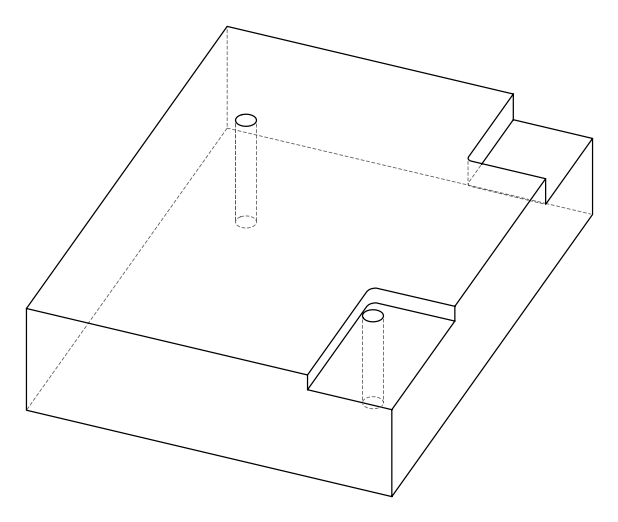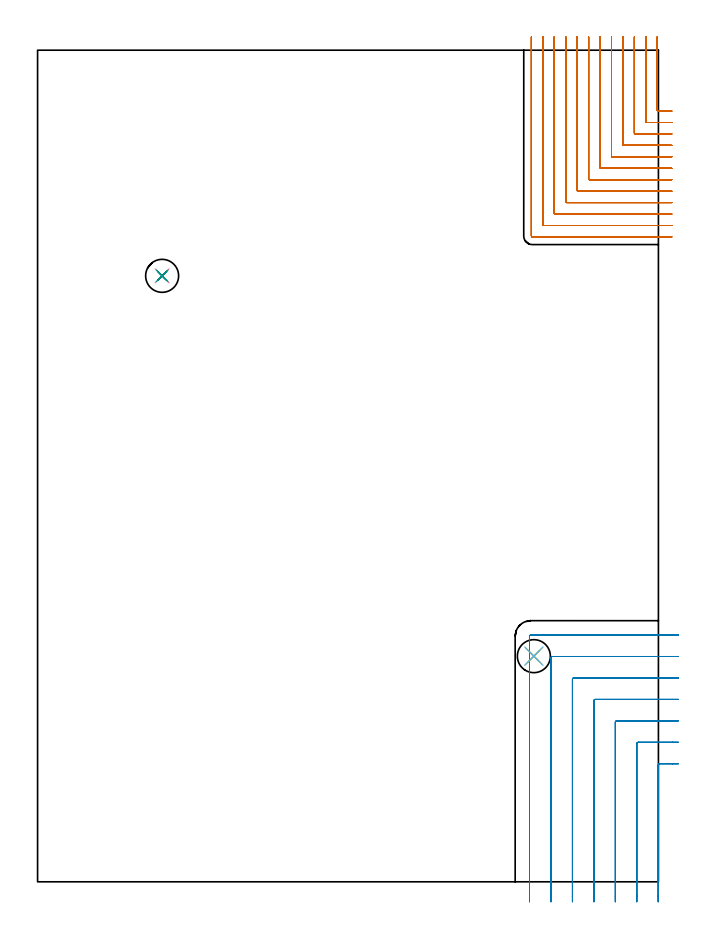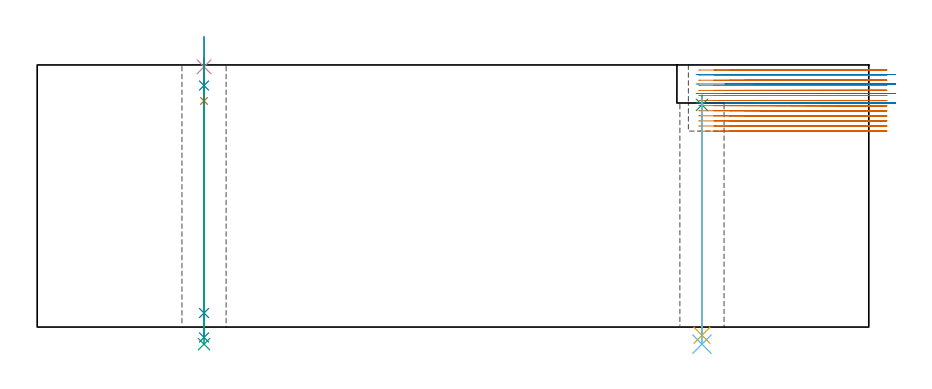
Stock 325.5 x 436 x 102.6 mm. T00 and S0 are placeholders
(PLAN: 9 operations, 7 tool changes, 50.1 min)
(1 MILL_CORNER_NOTCH_RECTANGULAR | CORNER_NOTCH_RECTANGULAR | NXT0201_009 | Follow Part, ap 2, ae 75% | 38.96 min | 186242 mm3)
(2 MILL_CORNER_NOTCH_RECTANGULAR_1 | CORNER_NOTCH_RECTANGULAR_1 | UGT0201_133 | Follow Part, ap 3.75, ae 75% | 9.17 min | 152986 mm3)
(3 SPOT_DRILL | STEP1HOLE | NXT0321_9005460120000 | 0.03 min | 4 mm3)
(4 SPOT_DRILL_1 | STEP1HOLE_1 | NXT0321_9005460120000 | 0.03 min | 4 mm3)
(5 DRILL_THROUGH_HOLE_INTO_CENTER | STEP1HOLE | NXT0301_065 | 0.38 min | 6040 mm3)
(6 DRILL_TO_ENLARGE_THROUGH_HOLE | STEP1HOLE | UGT0301_244 | 0.39 min | 14526 mm3)
(7 DRILL_BLIND_HOLE_INTO_CENTER | STEP1HOLE_1 | NXT0301_065 | 0.07 min | 895 mm3)
(8 GUN_DRILL_THROUGH_HOLE | STEP1HOLE_1 | UGT0307_008 | 0.59 min | 8800 mm3)
(9 DRILL_TO_ENLARGE_THROUGH_HOLE_1 | STEP1HOLE_1 | UGT0301_244 | 0.45 min | 14377 mm3)
(TOOL NXT0201_009 | ENDMILL 8mm [2P460-0800-NA 1630] | D8 FL26 Z6)
(TOOL UGT0201_133 | Carbide End Mill 15.0 | D15 FL30 Z4)
(TOOL NXT0321_9005460120000 | NC Spot Drill, 142deg, 12mm, Carbide, Uncoated | D12 PA142 FL30 Z2)
(TOOL NXT0301_065 | Carbide Drill 9.4mm [860.1-0940-075A1-MM 2214] | D9.4 PA140 FL98 Z2)
(TOOL UGT0301_244 | Twist Drill 17.3 mm | D17.3 PA118 FL130 Z2)
(TOOL UGT0307_008 | Gun Drill 11 mm | D11 PA130 FL24 Z1)
(OP 1 MILL_CORNER_NOTCH_RECTANGULAR)
G17 G21 G94 G90
T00 M6
G54
G17 G0 G90 X324.9 Y443. S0 M3
G43 Z112.6 H1
Z100.608
G94 G1 Y440. F250.
Y404.495 F500.
G3 X325.295 Y404.1 R0.4
G1 X329.5
X332.5 F250.
G0 Z112.6
X318.9 Y443.
Z100.608
G1 Y440.
Y398.495 F500.
G3 X319.295 Y398.1 R0.4
G1 X329.5
X332.5 F250.
G0 Z112.6
X312.9 Y443.
Z100.608
G1 Y440.
Y392.495 F500.
G3 X313.295 Y392.1 R0.4
G1 X329.5
X332.5 F250.
G0 Z112.6
X306.9 Y443.
Z100.608
G1 Y440.
Y386.496 F500.
G3 X307.296 Y386.1 R0.4
G1 X329.5
X332.5 F250.
G0 Z112.6
X300.9 Y443.
Z100.608
G1 Y440.
Y380.496 F500.
G3 X301.296 Y380.1 R0.4
G1 X329.5
X332.5 F250.
G0 Z112.6
X294.9 Y443.
Z100.608
G1 Y440.
Y374.496 F500.
G3 X295.296 Y374.1 R0.4
G1 X329.5
X332.5 F250.
G0 Z112.6
X288.9 Y443.
Z100.608
G1 Y440.
Y368.496 F500.
G3 X289.296 Y368.1 R0.4
G1 X329.5
X332.5 F250.
G0 Z112.6
X282.9 Y443.
Z100.608
G1 Y440.
Y362.496 F500.
G3 X283.296 Y362.1 R0.4
G1 X329.5
X332.5 F250.
G0 Z112.6
X276.9 Y443.
Z100.608
G1 Y440.
Y356.497 F500.
G3 X277.297 Y356.1 R0.4
G1 X329.5
X332.5 F250.
G0 Z112.6
X270.9 Y443.
Z100.608
G1 Y440.
Y350.497 F500.
G3 X271.297 Y350.1 R0.4
G1 X329.5
X332.5 F250.
G0 Z112.6
X264.9 Y443.
Z100.608
G1 Y440.
Y344.497 F500.
G3 X265.297 Y344.1 R0.4
G1 X329.5
X332.5 F250.
G0 Z112.6
X258.9 Y443.
Z100.608
G1 Y440.
Y338.6 F500.
G3 X259.4 Y338.1 R0.5
G1 X329.5
X332.5 F250.
G0 Z112.6
X324.9 Y443.
Z98.615
G1 Y440.
Y404.495 F500.
G3 X325.295 Y404.1 R0.4
G1 X329.5
X332.5 F250.
G0 Z112.6
X318.9 Y443.
Z98.615
G1 Y440.
Y398.495 F500.
G3 X319.295 Y398.1 R0.4
G1 X329.5
X332.5 F250.
G0 Z112.6
X312.9 Y443.
Z98.615
G1 Y440.
Y392.496 F500.
G3 X313.296 Y392.1 R0.4
G1 X329.5
X332.5 F250.
G0 Z112.6
X306.9 Y443.
Z98.615
G1 Y440.
Y386.496 F500.
G3 X307.296 Y386.1 R0.4
G1 X329.5
X332.5 F250.
G0 Z112.6
X300.9 Y443.
Z98.615
G1 Y440.
Y380.496 F500.
G3 X301.296 Y380.1 R0.4
G1 X329.5
X332.5 F250.
G0 Z112.6
X294.9 Y443.
Z98.615
G1 Y440.
Y374.496 F500.
G3 X295.296 Y374.1 R0.4
G1 X329.5
X332.5 F250.
G0 Z112.6
X288.9 Y443.
Z98.615
G1 Y440.
Y368.496 F500.
G3 X289.296 Y368.1 R0.4
G1 X329.5
X332.5 F250.
G0 Z112.6
X282.9 Y443.
Z98.615
G1 Y440.
Y362.496 F500.
G3 X283.296 Y362.1 R0.4
G1 X329.5
X332.5 F250.
G0 Z112.6
X276.9 Y443.
Z98.615
G1 Y440.
Y356.497 F500.
G3 X277.297 Y356.1 R0.4
G1 X329.5
X332.5 F250.
G0 Z112.6
X270.9 Y443.
Z98.615
G1 Y440.
Y350.497 F500.
G3 X271.297 Y350.1 R0.4
G1 X329.5
X332.5 F250.
G0 Z112.6
X264.9 Y443.
Z98.615
G1 Y440.
Y344.497 F500.
G3 X265.297 Y344.1 R0.4
G1 X329.5
X332.5 F250.
G0 Z112.6
X258.9 Y443.
Z98.615
G1 Y440.
Y338.6 F500.
G3 X259.4 Y338.1 R0.5
G1 X329.5
X332.5 F250.
G0 Z112.6
X324.9 Y443.
Z96.623
G1 Y440.
Y404.495 F500.
G3 X325.295 Y404.1 R0.4
G1 X329.5
X332.5 F250.
G0 Z112.6
X318.9 Y443.
Z96.623
G1 Y440.
Y398.495 F500.
G3 X319.295 Y398.1 R0.4
G1 X329.5
X332.5 F250.
G0 Z112.6
X312.9 Y443.
Z96.623
G1 Y440.
Y392.496 F500.
G3 X313.296 Y392.1 R0.4
G1 X329.5
X332.5 F250.
G0 Z112.6
X306.9 Y443.
Z96.623
G1 Y440.
Y386.496 F500.
G3 X307.296 Y386.1 R0.4
G1 X329.5
X332.5 F250.
G0 Z112.6
X300.9 Y443.
Z96.623
G1 Y440.
Y380.496 F500.
G3 X301.296 Y380.1 R0.4
G1 X329.5
X332.5 F250.
G0 Z112.6
X294.9 Y443.
Z96.623
G1 Y440.
Y374.496 F500.
G3 X295.296 Y374.1 R0.4
G1 X329.5
X332.5 F250.
G0 Z112.6
X288.9 Y443.
Z96.623
G1 Y440.
Y368.496 F500.
G3 X289.296 Y368.1 R0.4
G1 X329.5
X332.5 F250.
G0 Z112.6
X282.9 Y443.
Z96.623
G1 Y440.
Y362.496 F500.
G3 X283.296 Y362.1 R0.4
G1 X329.5
X332.5 F250.
G0 Z112.6
X276.9 Y443.
Z96.623
G1 Y440.
Y356.497 F500.
G3 X277.297 Y356.1 R0.4
G1 X329.5
X332.5 F250.
G0 Z112.6
X270.9 Y443.
Z96.623
G1 Y440.
Y350.497 F500.
G3 X271.297 Y350.1 R0.4
G1 X329.5
X332.5 F250.
G0 Z112.6
X264.9 Y443.
Z96.623
G1 Y440.
Y344.497 F500.
G3 X265.297 Y344.1 R0.4
G1 X329.5
X332.5 F250.
G0 Z112.6
X258.9 Y443.
Z96.623
G1 Y440.
Y338.6 F500.
G3 X259.4 Y338.1 R0.5
G1 X329.5
X332.5 F250.
G0 Z112.6
X324.9 Y443.
Z94.631
G1 Y440.
Y404.495 F500.
G3 X325.295 Y404.1 R0.4
G1 X329.5
X332.5 F250.
G0 Z112.6
X318.9 Y443.
Z94.631
G1 Y440.
Y398.495 F500.
G3 X319.295 Y398.1 R0.4
G1 X329.5
X332.5 F250.
G0 Z112.6
X312.9 Y443.
Z94.631
G1 Y440.
Y392.496 F500.
G3 X313.296 Y392.1 R0.4
G1 X329.5
X332.5 F250.
G0 Z112.6
X306.9 Y443.
Z94.631
G1 Y440.
Y386.496 F500.
G3 X307.296 Y386.1 R0.4
G1 X329.5
X332.5 F250.
G0 Z112.6
X300.9 Y443.
Z94.631
G1 Y440.
Y380.496 F500.
G3 X301.296 Y380.1 R0.4
G1 X329.5
X332.5 F250.
G0 Z112.6
X294.9 Y443.
Z94.631
G1 Y440.
Y374.496 F500.
G3 X295.296 Y374.1 R0.4
G1 X329.5
X332.5 F250.
G0 Z112.6
X288.9 Y443.
Z94.631
G1 Y440.
Y368.496 F500.
G3 X289.296 Y368.1 R0.4
G1 X329.5
X332.5 F250.
G0 Z112.6
X282.9 Y443.
Z94.631
G1 Y440.
Y362.496 F500.
G3 X283.296 Y362.1 R0.4
G1 X329.5
X332.5 F250.
G0 Z112.6
X276.9 Y443.
Z94.631
G1 Y440.
Y356.497 F500.
G3 X277.297 Y356.1 R0.4
G1 X329.5
X332.5 F250.
G0 Z112.6
X270.9 Y443.
Z94.631
G1 Y440.
Y350.497 F500.
G3 X271.297 Y350.1 R0.4
G1 X329.5
X332.5 F250.
G0 Z112.6
X264.9 Y443.
Z94.631
G1 Y440.
Y344.497 F500.
G3 X265.297 Y344.1 R0.4
G1 X329.5
X332.5 F250.
G0 Z112.6
X258.9 Y443.
Z94.631
G1 Y440.
Y338.6 F500.
G3 X259.4 Y338.1 R0.5
G1 X329.5
X332.5 F250.
G0 Z112.6
X324.9 Y443.
Z92.638
G1 Y440.
Y404.495 F500.
G3 X325.295 Y404.1 R0.4
G1 X329.5
X332.5 F250.
G0 Z112.6
X318.9 Y443.
Z92.638
G1 Y440.
Y398.495 F500.
G3 X319.295 Y398.1 R0.4
G1 X329.5
X332.5 F250.
G0 Z112.6
X312.9 Y443.
Z92.638
G1 Y440.
Y392.496 F500.
G3 X313.296 Y392.1 R0.4
G1 X329.5
X332.5 F250.
G0 Z112.6
X306.9 Y443.
Z92.638
G1 Y440.
Y386.496 F500.
G3 X307.296 Y386.1 R0.4
G1 X329.5
X332.5 F250.
G0 Z112.6
X300.9 Y443.
Z92.638
G1 Y440.
Y380.496 F500.
G3 X301.296 Y380.1 R0.4
G1 X329.5
X332.5 F250.
G0 Z112.6
X294.9 Y443.
Z92.638
G1 Y440.
Y374.496 F500.
G3 X295.296 Y374.1 R0.4
G1 X329.5
X332.5 F250.
G0 Z112.6
X288.9 Y443.
Z92.638
G1 Y440.
Y368.496 F500.
G3 X289.296 Y368.1 R0.4
G1 X329.5
X332.5 F250.
G0 Z112.6
X282.9 Y443.
Z92.638
G1 Y440.
Y362.496 F500.
G3 X283.296 Y362.1 R0.4
G1 X329.5
X332.5 F250.
G0 Z112.6
X276.9 Y443.
Z92.638
G1 Y440.
Y356.497 F500.
G3 X277.297 Y356.1 R0.4
G1 X329.5
X332.5 F250.
G0 Z112.6
X270.9 Y443.
Z92.638
G1 Y440.
Y350.497 F500.
G3 X271.297 Y350.1 R0.4
G1 X329.5
X332.5 F250.
G0 Z112.6
X264.9 Y443.
Z92.638
G1 Y440.
Y344.497 F500.
G3 X265.297 Y344.1 R0.4
G1 X329.5
X332.5 F250.
G0 Z112.6
X258.9 Y443.
Z92.638
G1 Y440.
Y338.6 F500.
G3 X259.4 Y338.1 R0.5
G1 X329.5
X332.5 F250.
G0 Z112.6
X324.9 Y443.
Z90.646
G1 Y440.
Y404.495 F500.
G3 X325.295 Y404.1 R0.4
G1 X329.5
X332.5 F250.
G0 Z112.6
X318.9 Y443.
Z90.646
G1 Y440.
Y398.495 F500.
G3 X319.295 Y398.1 R0.4
G1 X329.5
X332.5 F250.
G0 Z112.6
X312.9 Y443.
Z90.646
G1 Y440.
Y392.496 F500.
G3 X313.296 Y392.1 R0.4
G1 X329.5
X332.5 F250.
G0 Z112.6
X306.9 Y443.
Z90.646
G1 Y440.
Y386.496 F500.
G3 X307.296 Y386.1 R0.4
G1 X329.5
X332.5 F250.
G0 Z112.6
X300.9 Y443.
Z90.646
G1 Y440.
Y380.496 F500.
G3 X301.296 Y380.1 R0.4
G1 X329.5
X332.5 F250.
G0 Z112.6
X294.9 Y443.
Z90.646
G1 Y440.
Y374.496 F500.
G3 X295.296 Y374.1 R0.4
G1 X329.5
X332.5 F250.
G0 Z112.6
X288.9 Y443.
Z90.646
G1 Y440.
Y368.496 F500.
G3 X289.296 Y368.1 R0.4
G1 X329.5
X332.5 F250.
G0 Z112.6
X282.9 Y443.
Z90.646
G1 Y440.
Y362.496 F500.
G3 X283.296 Y362.1 R0.4
G1 X329.5
X332.5 F250.
G0 Z112.6
X276.9 Y443.
Z90.646
G1 Y440.
Y356.497 F500.
G3 X277.297 Y356.1 R0.4
G1 X329.5
X332.5 F250.
G0 Z112.6
X270.9 Y443.
Z90.646
G1 Y440.
Y350.497 F500.
G3 X271.297 Y350.1 R0.4
G1 X329.5
X332.5 F250.
G0 Z112.6
X264.9 Y443.
Z90.646
G1 Y440.
Y344.497 F500.
G3 X265.297 Y344.1 R0.4
G1 X329.5
X332.5 F250.
G0 Z112.6
X258.9 Y443.
Z90.646
G1 Y440.
Y338.6 F500.
G3 X259.4 Y338.1 R0.5
G1 X329.5
X332.5 F250.
G0 Z112.6
X324.9 Y443.
Z88.654
G1 Y440.
Y404.495 F500.
G3 X325.295 Y404.1 R0.4
G1 X329.5
X332.5 F250.
G0 Z112.6
X318.9 Y443.
Z88.654
G1 Y440.
Y398.495 F500.
G3 X319.295 Y398.1 R0.4
G1 X329.5
X332.5 F250.
G0 Z112.6
X312.9 Y443.
Z88.654
G1 Y440.
Y392.496 F500.
G3 X313.296 Y392.1 R0.4
G1 X329.5
X332.5 F250.
G0 Z112.6
X306.9 Y443.
Z88.654
G1 Y440.
Y386.496 F500.
G3 X307.296 Y386.1 R0.4
G1 X329.5
X332.5 F250.
G0 Z112.6
X300.9 Y443.
Z88.654
G1 Y440.
Y380.496 F500.
G3 X301.296 Y380.1 R0.4
G1 X329.5
X332.5 F250.
G0 Z112.6
X294.9 Y443.
Z88.654
G1 Y440.
Y374.496 F500.
G3 X295.296 Y374.1 R0.4
G1 X329.5
X332.5 F250.
G0 Z112.6
X288.9 Y443.
Z88.654
G1 Y440.
Y368.496 F500.
G3 X289.296 Y368.1 R0.4
G1 X329.5
X332.5 F250.
G0 Z112.6
X282.9 Y443.
Z88.654
G1 Y440.
Y362.496 F500.
G3 X283.296 Y362.1 R0.4
G1 X329.5
X332.5 F250.
G0 Z112.6
X276.9 Y443.
Z88.654
G1 Y440.
Y356.497 F500.
G3 X277.297 Y356.1 R0.4
G1 X329.5
X332.5 F250.
G0 Z112.6
X270.9 Y443.
Z88.654
G1 Y440.
Y350.497 F500.
G3 X271.297 Y350.1 R0.4
G1 X329.5
X332.5 F250.
G0 Z112.6
X264.9 Y443.
Z88.654
G1 Y440.
Y344.497 F500.
G3 X265.297 Y344.1 R0.4
G1 X329.5
X332.5 F250.
G0 Z112.6
X258.9 Y443.
Z88.654
G1 Y440.
Y338.6 F500.
G3 X259.4 Y338.1 R0.5
G1 X329.5
X332.5 F250.
G0 Z112.6
X324.9 Y443.
Z86.662
G1 Y440.
Y404.495 F500.
G3 X325.295 Y404.1 R0.4
G1 X329.5
X332.5 F250.
G0 Z112.6
X318.9 Y443.
Z86.662
G1 Y440.
Y398.495 F500.
G3 X319.295 Y398.1 R0.4
G1 X329.5
X332.5 F250.
G0 Z112.6
X312.9 Y443.
Z86.662
G1 Y440.
Y392.496 F500.
G3 X313.296 Y392.1 R0.4
G1 X329.5
X332.5 F250.
G0 Z112.6
X306.9 Y443.
Z86.662
G1 Y440.
Y386.496 F500.
G3 X307.296 Y386.1 R0.4
G1 X329.5
X332.5 F250.
G0 Z112.6
X300.9 Y443.
Z86.662
G1 Y440.
Y380.496 F500.
G3 X301.296 Y380.1 R0.4
G1 X329.5
X332.5 F250.
G0 Z112.6
X294.9 Y443.
Z86.662
G1 Y440.
Y374.496 F500.
G3 X295.296 Y374.1 R0.4
G1 X329.5
X332.5 F250.
G0 Z112.6
X288.9 Y443.
Z86.662
G1 Y440.
Y368.496 F500.
G3 X289.296 Y368.1 R0.4
G1 X329.5
X332.5 F250.
G0 Z112.6
X282.9 Y443.
Z86.662
G1 Y440.
Y362.496 F500.
G3 X283.296 Y362.1 R0.4
G1 X329.5
X332.5 F250.
G0 Z112.6
X276.9 Y443.
Z86.662
G1 Y440.
Y356.497 F500.
G3 X277.297 Y356.1 R0.4
G1 X329.5
X332.5 F250.
G0 Z112.6
X270.9 Y443.
Z86.662
G1 Y440.
Y350.497 F500.
G3 X271.297 Y350.1 R0.4
G1 X329.5
X332.5 F250.
G0 Z112.6
X264.9 Y443.
Z86.662
G1 Y440.
Y344.497 F500.
G3 X265.297 Y344.1 R0.4
G1 X329.5
X332.5 F250.
G0 Z112.6
X258.9 Y443.
Z86.662
G1 Y440.
Y338.6 F500.
G3 X259.4 Y338.1 R0.5
G1 X329.5
X332.5 F250.
G0 Z112.6
X324.9 Y443.
Z84.669
G1 Y440.
Y404.495 F500.
G3 X325.295 Y404.1 R0.4
G1 X329.5
X332.5 F250.
G0 Z112.6
X318.9 Y443.
Z84.669
G1 Y440.
Y398.495 F500.
G3 X319.295 Y398.1 R0.4
G1 X329.5
X332.5 F250.
G0 Z112.6
X312.9 Y443.
Z84.669
G1 Y440.
Y392.496 F500.
G3 X313.296 Y392.1 R0.4
G1 X329.5
X332.5 F250.
G0 Z112.6
X306.9 Y443.
Z84.669
G1 Y440.
Y386.496 F500.
G3 X307.296 Y386.1 R0.4
G1 X329.5
X332.5 F250.
G0 Z112.6
X300.9 Y443.
Z84.669
G1 Y440.
Y380.496 F500.
G3 X301.296 Y380.1 R0.4
G1 X329.5
X332.5 F250.
G0 Z112.6
X294.9 Y443.
Z84.669
G1 Y440.
Y374.496 F500.
G3 X295.296 Y374.1 R0.4
G1 X329.5
X332.5 F250.
G0 Z112.6
X288.9 Y443.
Z84.669
G1 Y440.
Y368.496 F500.
G3 X289.296 Y368.1 R0.4
G1 X329.5
X332.5 F250.
G0 Z112.6
X282.9 Y443.
Z84.669
G1 Y440.
Y362.496 F500.
G3 X283.296 Y362.1 R0.4
G1 X329.5
X332.5 F250.
G0 Z112.6
X276.9 Y443.
Z84.669
G1 Y440.
Y356.497 F500.
G3 X277.297 Y356.1 R0.4
G1 X329.5
X332.5 F250.
G0 Z112.6
X270.9 Y443.
Z84.669
G1 Y440.
Y350.497 F500.
G3 X271.297 Y350.1 R0.4
G1 X329.5
X332.5 F250.
G0 Z112.6
X264.9 Y443.
Z84.669
G1 Y440.
Y344.497 F500.
G3 X265.297 Y344.1 R0.4
G1 X329.5
X332.5 F250.
G0 Z112.6
X258.9 Y443.
Z84.669
G1 Y440.
Y338.6 F500.
G3 X259.4 Y338.1 R0.5
G1 X329.5
X332.5 F250.
G0 Z112.6
X324.9 Y443.
Z82.677
G1 Y440.
Y404.495 F500.
G3 X325.295 Y404.1 R0.4
G1 X329.5
X332.5 F250.
G0 Z112.6
X318.9 Y443.
Z82.677
G1 Y440.
Y398.495 F500.
G3 X319.295 Y398.1 R0.4
G1 X329.5
X332.5 F250.
G0 Z112.6
X312.9 Y443.
Z82.677
G1 Y440.
Y392.496 F500.
G3 X313.296 Y392.1 R0.4
G1 X329.5
X332.5 F250.
G0 Z112.6
X306.9 Y443.
Z82.677
G1 Y440.
Y386.496 F500.
G3 X307.296 Y386.1 R0.4
G1 X329.5
X332.5 F250.
G0 Z112.6
X300.9 Y443.
Z82.677
G1 Y440.
Y380.496 F500.
G3 X301.296 Y380.1 R0.4
G1 X329.5
X332.5 F250.
G0 Z112.6
X294.9 Y443.
Z82.677
G1 Y440.
Y374.496 F500.
G3 X295.296 Y374.1 R0.4
G1 X329.5
X332.5 F250.
G0 Z112.6
X288.9 Y443.
Z82.677
G1 Y440.
Y368.496 F500.
G3 X289.296 Y368.1 R0.4
G1 X329.5
X332.5 F250.
G0 Z112.6
X282.9 Y443.
Z82.677
G1 Y440.
Y362.496 F500.
G3 X283.296 Y362.1 R0.4
G1 X329.5
X332.5 F250.
G0 Z112.6
X276.9 Y443.
Z82.677
G1 Y440.
Y356.497 F500.
G3 X277.297 Y356.1 R0.4
G1 X329.5
X332.5 F250.
G0 Z112.6
X270.9 Y443.
Z82.677
G1 Y440.
Y350.497 F500.
G3 X271.297 Y350.1 R0.4
G1 X329.5
X332.5 F250.
G0 Z112.6
X264.9 Y443.
Z82.677
G1 Y440.
Y344.497 F500.
G3 X265.297 Y344.1 R0.4
G1 X329.5
X332.5 F250.
G0 Z112.6
X258.9 Y443.
Z82.677
G1 Y440.
Y338.6 F500.
G3 X259.4 Y338.1 R0.5
G1 X329.5
X332.5 F250.
G0 Z112.6
X324.9 Y443.
Z80.685
G1 Y440.
Y404.495 F500.
G3 X325.295 Y404.1 R0.4
G1 X329.5
X332.5 F250.
G0 Z112.6
X318.9 Y443.
Z80.685
G1 Y440.
Y398.495 F500.
G3 X319.295 Y398.1 R0.4
G1 X329.5
X332.5 F250.
G0 Z112.6
X312.9 Y443.
Z80.685
G1 Y440.
Y392.496 F500.
G3 X313.296 Y392.1 R0.4
G1 X329.5
X332.5 F250.
G0 Z112.6
X306.9 Y443.
Z80.685
G1 Y440.
Y386.496 F500.
G3 X307.296 Y386.1 R0.4
G1 X329.5
X332.5 F250.
G0 Z112.6
X300.9 Y443.
Z80.685
G1 Y440.
Y380.496 F500.
G3 X301.296 Y380.1 R0.4
G1 X329.5
X332.5 F250.
G0 Z112.6
X294.9 Y443.
Z80.685
G1 Y440.
Y374.496 F500.
G3 X295.296 Y374.1 R0.4
G1 X329.5
X332.5 F250.
G0 Z112.6
X288.9 Y443.
Z80.685
G1 Y440.
Y368.496 F500.
G3 X289.296 Y368.1 R0.4
G1 X329.5
X332.5 F250.
G0 Z112.6
X282.9 Y443.
Z80.685
G1 Y440.
Y362.496 F500.
G3 X283.296 Y362.1 R0.4
G1 X329.5
X332.5 F250.
G0 Z112.6
X276.9 Y443.
Z80.685
G1 Y440.
Y356.497 F500.
G3 X277.297 Y356.1 R0.4
G1 X329.5
X332.5 F250.
G0 Z112.6
X270.9 Y443.
Z80.685
G1 Y440.
Y350.497 F500.
G3 X271.297 Y350.1 R0.4
G1 X329.5
X332.5 F250.
G0 Z112.6
X264.9 Y443.
Z80.685
G1 Y440.
Y344.497 F500.
G3 X265.297 Y344.1 R0.4
G1 X329.5
X332.5 F250.
G0 Z112.6
X258.9 Y443.
Z80.685
G1 Y440.
Y338.6 F500.
G3 X259.4 Y338.1 R0.5
G1 X329.5
X332.5 F250.
G0 Z112.6
X324.9 Y443.
Z78.692
G1 Y440.
Y404.495 F500.
G3 X325.295 Y404.1 R0.4
G1 X329.5
X332.5 F250.
G0 Z112.6
X318.9 Y443.
Z78.692
G1 Y440.
Y398.495 F500.
G3 X319.295 Y398.1 R0.4
G1 X329.5
X332.5 F250.
G0 Z112.6
X312.9 Y443.
Z78.692
G1 Y440.
Y392.496 F500.
G3 X313.296 Y392.1 R0.4
G1 X329.5
X332.5 F250.
G0 Z112.6
X306.9 Y443.
Z78.692
G1 Y440.
Y386.496 F500.
G3 X307.296 Y386.1 R0.4
G1 X329.5
X332.5 F250.
G0 Z112.6
X300.9 Y443.
Z78.692
G1 Y440.
Y380.496 F500.
G3 X301.296 Y380.1 R0.4
G1 X329.5
X332.5 F250.
G0 Z112.6
X294.9 Y443.
Z78.692
G1 Y440.
Y374.496 F500.
G3 X295.296 Y374.1 R0.4
G1 X329.5
X332.5 F250.
G0 Z112.6
X288.9 Y443.
Z78.692
G1 Y440.
Y368.496 F500.
G3 X289.296 Y368.1 R0.4
G1 X329.5
X332.5 F250.
G0 Z112.6
X282.9 Y443.
Z78.692
G1 Y440.
Y362.496 F500.
G3 X283.296 Y362.1 R0.4
G1 X329.5
X332.5 F250.
G0 Z112.6
X276.9 Y443.
Z78.692
G1 Y440.
Y356.497 F500.
G3 X277.297 Y356.1 R0.4
G1 X329.5
X332.5 F250.
G0 Z112.6
X270.9 Y443.
Z78.692
G1 Y440.
Y350.497 F500.
G3 X271.297 Y350.1 R0.4
G1 X329.5
X332.5 F250.
G0 Z112.6
X264.9 Y443.
Z78.692
G1 Y440.
Y344.497 F500.
G3 X265.297 Y344.1 R0.4
G1 X329.5
X332.5 F250.
G0 Z112.6
X258.9 Y443.
Z78.692
G1 Y440.
Y338.6 F500.
G3 X259.4 Y338.1 R0.5
G1 X329.5
X332.5 F250.
G0 Z112.6
X324.9 Y443.
Z76.7
G1 Y440.
Y404.495 F500.
G3 X325.295 Y404.1 R0.4
G1 X329.5
X332.5 F250.
G0 Z112.6
X318.9 Y443.
Z76.7
G1 Y440.
Y398.495 F500.
G3 X319.295 Y398.1 R0.4
G1 X329.5
X332.5 F250.
G0 Z112.6
X312.9 Y443.
Z76.7
G1 Y440.
Y392.496 F500.
G3 X313.296 Y392.1 R0.4
G1 X329.5
X332.5 F250.
G0 Z112.6
X306.9 Y443.
Z76.7
G1 Y440.
Y386.496 F500.
G3 X307.296 Y386.1 R0.4
G1 X329.5
X332.5 F250.
G0 Z112.6
X300.9 Y443.
Z76.7
G1 Y440.
Y380.496 F500.
G3 X301.296 Y380.1 R0.4
G1 X329.5
X332.5 F250.
G0 Z112.6
X294.9 Y443.
Z76.7
G1 Y440.
Y374.496 F500.
G3 X295.296 Y374.1 R0.4
G1 X329.5
X332.5 F250.
G0 Z112.6
X288.9 Y443.
Z76.7
G1 Y440.
Y368.496 F500.
G3 X289.296 Y368.1 R0.4
G1 X329.5
X332.5 F250.
G0 Z112.6
X282.9 Y443.
Z76.7
G1 Y440.
Y362.496 F500.
G3 X283.296 Y362.1 R0.4
G1 X329.5
X332.5 F250.
G0 Z112.6
X276.9 Y443.
Z76.7
G1 Y440.
Y356.497 F500.
G3 X277.297 Y356.1 R0.4
G1 X329.5
X332.5 F250.
G0 Z112.6
X270.9 Y443.
Z76.7
G1 Y440.
Y350.497 F500.
G3 X271.297 Y350.1 R0.4
G1 X329.5
X332.5 F250.
G0 Z112.6
X264.9 Y443.
Z76.7
G1 Y440.
Y344.497 F500.
G3 X265.297 Y344.1 R0.4
G1 X329.5
X332.5 F250.
G0 Z112.6
X258.9 Y443.
Z76.7
G1 Y440.
Y338.6 F500.
G3 X259.4 Y338.1 R0.5
G1 X329.5
X332.5 F250.
G0 Z112.6
M5
M2
(OP 2 MILL_CORNER_NOTCH_RECTANGULAR_1)
G17 G21 G94 G90
T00 M6
G54
G17 G0 G90 X336. Y61.9 S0 M3
G43 Z112.6 H0
Z98.875
G94 G1 X333. F250.
X326.144 F500.
G3 X325.4 Y61.156 R0.75
G1 Y-7.5
Y-10.5 F250.
G0 Z112.6
X336. Y73.15
Z98.875
G1 X333.
X314.894 F500.
G3 X314.15 Y72.406 R0.75
G1 Y-7.5
Y-10.5 F250.
G0 Z112.6
X336. Y84.4
Z98.875
G1 X333.
X303.645 F500.
G3 X302.9 Y83.655 R0.75
G1 Y-7.5
Y-10.5 F250.
G0 Z112.6
X336. Y95.65
Z98.875
G1 X333.
X292.395 F500.
G3 X291.65 Y94.905 R0.75
G1 Y-7.5
Y-10.5 F250.
G0 Z112.6
X336. Y106.9
Z98.875
G1 X333.
X281.145 F500.
G3 X280.4 Y106.155 R0.75
G1 Y-7.5
Y-10.5 F250.
G0 Z112.6
X336. Y118.15
Z98.875
G1 X333.
X269.896 F500.
G3 X269.15 Y117.404 R0.75
G1 Y-7.5
Y-10.5 F250.
G0 Z112.6
X336. Y129.4
Z98.875
G1 X333.
X258.646 F500.
G3 X257.9 Y128.654 R0.75
G1 Y-7.5
Y-10.5 F250.
G0 Z112.6
X336. Y61.9
Z95.15
G1 X333.
X326.144 F500.
G3 X325.4 Y61.156 R0.75
G1 Y-7.5
Y-10.5 F250.
G0 Z112.6
X336. Y73.15
Z95.15
G1 X333.
X314.894 F500.
G3 X314.15 Y72.406 R0.75
G1 Y-7.5
Y-10.5 F250.
G0 Z112.6
X336. Y84.4
Z95.15
G1 X333.
X303.645 F500.
G3 X302.9 Y83.655 R0.75
G1 Y-7.5
Y-10.5 F250.
G0 Z112.6
X336. Y95.65
Z95.15
G1 X333.
X292.395 F500.
G3 X291.65 Y94.905 R0.75
G1 Y-7.5
Y-10.5 F250.
G0 Z112.6
X336. Y106.9
Z95.15
G1 X333.
X281.145 F500.
G3 X280.4 Y106.155 R0.75
G1 Y-7.5
Y-10.5 F250.
G0 Z112.6
X336. Y118.15
Z95.15
G1 X333.
X269.896 F500.
G3 X269.15 Y117.404 R0.75
G1 Y-7.5
Y-10.5 F250.
G0 Z112.6
X336. Y129.4
Z95.15
G1 X333.
X258.646 F500.
G3 X257.9 Y128.654 R0.75
G1 Y-7.5
Y-10.5 F250.
G0 Z112.6
X336. Y61.9
Z91.425
G1 X333.
X326.144 F500.
G3 X325.4 Y61.156 R0.75
G1 Y-7.5
Y-10.5 F250.
G0 Z112.6
X336. Y73.15
Z91.425
G1 X333.
X314.894 F500.
G3 X314.15 Y72.406 R0.75
G1 Y-7.5
Y-10.5 F250.
G0 Z112.6
X336. Y84.4
Z91.425
G1 X333.
X303.645 F500.
G3 X302.9 Y83.655 R0.75
G1 Y-7.5
Y-10.5 F250.
G0 Z112.6
X336. Y95.65
Z91.425
G1 X333.
X292.395 F500.
G3 X291.65 Y94.905 R0.75
G1 Y-7.5
Y-10.5 F250.
G0 Z112.6
X336. Y106.9
Z91.425
G1 X333.
X281.145 F500.
G3 X280.4 Y106.155 R0.75
G1 Y-7.5
Y-10.5 F250.
G0 Z112.6
X336. Y118.15
Z91.425
G1 X333.
X269.896 F500.
G3 X269.15 Y117.404 R0.75
G1 Y-7.5
Y-10.5 F250.
G0 Z112.6
X336. Y129.4
Z91.425
G1 X333.
X258.646 F500.
G3 X257.9 Y128.654 R0.75
G1 Y-7.5
Y-10.5 F250.
G0 Z112.6
X336. Y61.9
Z87.7
G1 X333.
X326.144 F500.
G3 X325.4 Y61.156 R0.75
G1 Y-7.5
Y-10.5 F250.
G0 Z112.6
X336. Y73.15
Z87.7
G1 X333.
X314.894 F500.
G3 X314.15 Y72.406 R0.75
G1 Y-7.5
Y-10.5 F250.
G0 Z112.6
X336. Y84.4
Z87.7
G1 X333.
X303.645 F500.
G3 X302.9 Y83.655 R0.75
G1 Y-7.5
Y-10.5 F250.
G0 Z112.6
X336. Y95.65
Z87.7
G1 X333.
X292.395 F500.
G3 X291.65 Y94.905 R0.75
G1 Y-7.5
Y-10.5 F250.
G0 Z112.6
X336. Y106.9
Z87.7
G1 X333.
X281.145 F500.
G3 X280.4 Y106.155 R0.75
G1 Y-7.5
Y-10.5 F250.
G0 Z112.6
X336. Y118.15
Z87.7
G1 X333.
X269.896 F500.
G3 X269.15 Y117.404 R0.75
G1 Y-7.5
Y-10.5 F250.
G0 Z112.6
X336. Y129.4
Z87.7
G1 X333.
X258.646 F500.
G3 X257.9 Y128.654 R0.75
G1 Y-7.5
Y-10.5 F250.
G0 Z112.6
M5
M2
(OP 3 SPOT_DRILL)
G17 G21 G94 G90
T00 M6
G54
G17 G0 G90 X260.2 Y118.3 S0 M3
G43 Z112.6 H0
G94 G81 G98 Z86.955 F250. R90.7
G80
M5
M2
(OP 4 SPOT_DRILL_1)
G17 G21 G94 G90
T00 M6
G54
G17 G0 G90 X65.3 Y317.7 S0 M3
G43 Z112.6 H0
G94 G81 G98 Z101.855 F250. R105.6
G80
M5
M2
(OP 5 DRILL_THROUGH_HOLE_INTO_CENTER)
G17 G21 G94 G90
T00 M6
G54
G17 G0 G90 X260.2 Y118.3 S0 M3
G43 Z112.6 H1
G94 G73 G98 Z-3.211 F250. Q9.091 R89.7
G80
M5
M2
(OP 6 DRILL_TO_ENLARGE_THROUGH_HOLE)
G17 G21 G94 G90
T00 M6
G54
G17 G0 G90 X260.2 Y118.3 S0 M3
G43 Z112.6 H0
G94 G73 G98 Z-6.697 F250. Q15.733 R89.7
G80
M5
M2
(OP 7 DRILL_BLIND_HOLE_INTO_CENTER)
G17 G21 G94 G90
T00 M6
G54
G17 G0 G90 X65.3 Y317.7 S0 M3
G43 Z112.6 H1
G94 G81 G98 Z88.5 F250. R104.6
G80
M5
M2
(OP 8 GUN_DRILL_THROUGH_HOLE)
G17 G21 G94 G90
T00 M6
G54
G17 G0 G90 X65.3 Y317.7 M8
G43 Z113.629 H0
S716 M3
G94 G1 Z94.535 F125. M26
G4 X.084
Z5.5 F250.
G4 X.084
Z-4.065 F125.
G4 X.084
M5
M9
G0 Z113.629
M2
(OP 9 DRILL_TO_ENLARGE_THROUGH_HOLE_1)
G17 G21 G94 G90
T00 M6
G54
G17 G0 G90 X65.3 Y317.7 S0 M3
G43 Z112.6 H0
G94 G73 G98 Z-6.697 F250. Q15.614 R104.6
G80
M5
M2
